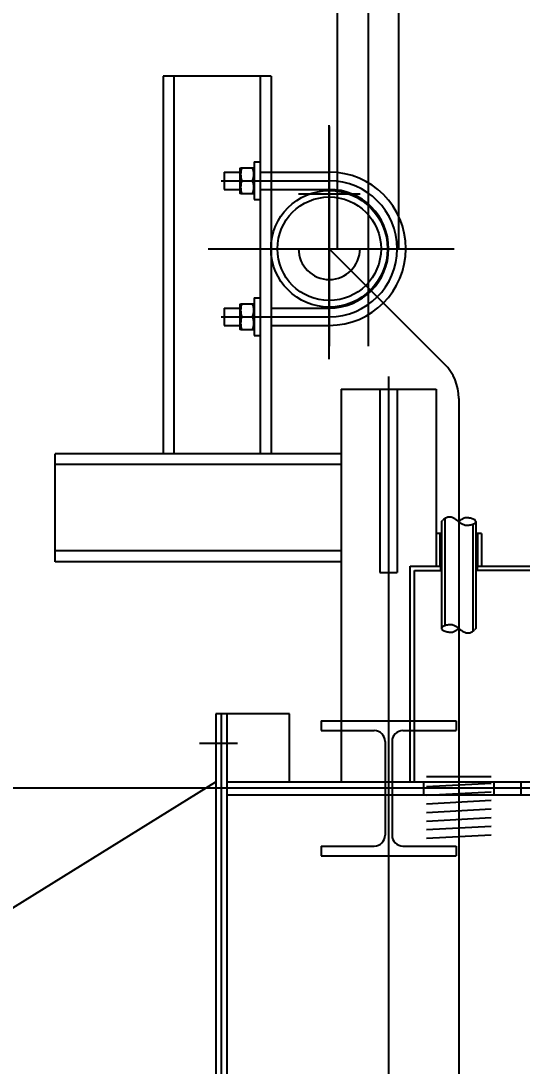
# Model space of a CAD drawing. Header units: millimetres. Extents: x 198973 to 311338, y 50799 to 196797.
# Drawn here: x 213435 to 213900, y 87846 to 88815 of the extents above; entities that cross this region are included whole.
import ezdxf

# ---------------------------------------------------------------- set-up
doc = ezdxf.new("R2010")
doc.units = ezdxf.units.MM
doc.header["$LTSCALE"] = 1000
doc.linetypes.add('CENTER', pattern=[2, 1.25, -0.25, 0.25, -0.25])
doc.linetypes.add('DOTE', pattern=[2.42, 2, -0.2, 0.02, -0.2])
for name, color, linetype in [('DOTE', 1, 'CENTER'), ('PUB_HATCH', 8, 'Continuous'), ('STAIR', 2, 'Continuous')]:
    doc.layers.add(name, color=color, linetype=linetype)
doc.styles.add('DIM_FONT', font='SIMPLEX.shx', dxfattribs={"width": 0.8})
doc.dimstyles.new('DIMN', dxfattribs={"dimtxt": 300, "dimasz": 1, "dimexe": 250, "dimexo": 300, "dimgap": 150, "dimtad": 1, "dimdec": 0, "dimzin": 0, "dimdsep": 46, "dimtxsty": 'DIM_FONT', "dimblk": '_DIMX', "dimcen": 0.09, "dimclrt": 7, "dimadec": 0, "dimazin": 0, "dimtfac": 1, "dimtdec": 0, "dimtix": 1, "dimtmove": 2, "dimatfit": 3, "dimldrblk": '_DIMX', "dimfxl": 1, "dimtolj": 1, "dimtzin": 0, "dimarcsym": 0})

# ---------------------------------------------------------------- blocks, each defined once
blk = doc.blocks.new('*D170')
at = {"layer": 'DEFPOINTS', "color": 0, "transparency": 16777216}
for p in [(220053.9, 103465.69), (218616.23, 101503.41), (208116.23, 81103.41)]:
    blk.add_point(p, dxfattribs=at)
at = {"layer": 'STAIR', "color": 0, "lineweight": -2, "transparency": 16777216}
for p, q in [((220053.9, 103463.69), (220053.9, 104644.26)), ((218616.23, 103461.69), (220053.9, 103463.69)), ((218616.23, 101803.41), (218616.23, 103461.69))]:
    blk.add_line(p, q, dxfattribs=at)
at = {"layer": 'STAIR', "color": 7, "transparency": 16777216, "insert": (219753.9, 104129.97), "char_height": 300, "attachment_point": 5, "rotation": 90, "style": 'DIM_FONT'}
blk.add_mtext('\\A1;10500', dxfattribs=at)
blk = doc.blocks.new('_DIMX')
blk.add_line((-150, 0), (150, 0))
at = {"const_width": 50}
blk.add_lwpolyline([(-70, -70), (70, 70)], dxfattribs=at)
blk = doc.blocks.new('*D171')
at = {"layer": 'DEFPOINTS', "color": 0, "transparency": 16777216}
for p in [(221109.59, 103729.45), (218616.23, 101503.41), (208116.23, 81103.41)]:
    blk.add_point(p, dxfattribs=at)
at = {"layer": 'STAIR', "color": 0, "lineweight": -2, "transparency": 16777216}
for p, q in [((221105.59, 101503.41), (221107.59, 103729.45)), ((221107.59, 103729.45), (222333.87, 103729.45)), ((218916.23, 101503.41), (221105.59, 101503.41))]:
    blk.add_line(p, q, dxfattribs=at)
at = {"layer": 'STAIR', "color": 7, "transparency": 16777216, "insert": (221796.73, 104029.45), "char_height": 300, "attachment_point": 5, "style": 'DIM_FONT'}
blk.add_mtext('\\A1;20400', dxfattribs=at)

msp = doc.modelspace()

# ---------------------------------------------------------------- linework, layer by layer
at = {"layer": 'DOTE', "linetype": 'DOTE'}
msp.add_line((221207.98, 88103.41), (204761.96, 88103.41), dxfattribs=at)
at = {"layer": 'PUB_HATCH'}
for p, q in [((213728.73, 88603.41), (213728.73, 90457.53)), ((213757.23, 90457.53), (213757.23, 88513.08)), ((213757.23, 90457.53), (213757.23, 88513.08)), ((213785.73, 88603.41), (213785.73, 90457.53)), ((213667.23, 88763.41), (213567.23, 88763.41)), ((213567.23, 88763.41), (213567.23, 88581.67)), ((213577.23, 88763.41), (213577.23, 88581.67)), ((213657.23, 88763.41), (213657.23, 88551.35)), ((213667.23, 88763.41), (213667.23, 88541.04)), ((213721.23, 88501.19), (213721.23, 88718.05)), ((213721.23, 88716.6), (213721.23, 88513.08)), ((213721.23, 88716.6), (213721.23, 88513.08)), ((213651.69, 88683.91), (213657.23, 88683.91)), ((213651.69, 88683.91), (213651.69, 88648.91)), ((213651.69, 88683.91), (213651.69, 88648.91)), ((213651.69, 88683.91), (213657.23, 88683.91)), ((213623.79, 88674.41), (213623.79, 88658.41)), ((213623.79, 88674.41), (213638.69, 88674.41)), ((213623.79, 88674.41), (213638.69, 88674.41)), ((213623.79, 88674.41), (213623.79, 88658.41)), ((213638.69, 88677.81), (213639.04, 88678.41)), ((213638.69, 88677.81), (213639.04, 88678.41)), ((213638.69, 88655.01), (213638.69, 88677.81)), ((213638.69, 88655.01), (213638.69, 88677.81)), ((213639.04, 88678.41), (213651.35, 88678.41)), ((213639.04, 88678.41), (213651.35, 88678.41)), ((213651.35, 88678.41), (213651.69, 88677.81)), ((213651.35, 88678.41), (213651.69, 88677.81)), ((213657.23, 88674.41), (213721.23, 88674.41)), ((213621.08, 88666.41), (213721.23, 88666.41)), ((213640.11, 88666.41), (213650.28, 88666.41)), ((213640.11, 88666.41), (213650.28, 88666.41)), ((213623.79, 88658.41), (213638.69, 88658.41)), ((213623.79, 88658.41), (213638.69, 88658.41)), ((213639.04, 88654.41), (213638.69, 88655.01)), ((213639.04, 88654.41), (213638.69, 88655.01)), ((213651.35, 88654.41), (213639.04, 88654.41)), ((213651.35, 88654.41), (213639.04, 88654.41)), ((213651.69, 88655.01), (213651.35, 88654.41)), ((213651.69, 88655.01), (213651.35, 88654.41)), ((213657.23, 88658.41), (213659.73, 88658.41)), ((213657.23, 88658.41), (213721.23, 88658.41)), ((213692.73, 88654.41), (213749.73, 88654.41)), ((213651.69, 88648.91), (213652.41, 88648.91)), ((213651.69, 88648.91), (213657.23, 88648.91)), ((213608.98, 88603.41), (213830.32, 88603.41)), ((213634.6, 88603.41), (213836.92, 88603.41)), ((213721.23, 88603.41), (213828.05, 88496.6)), ((213567.23, 88581.67), (213567.23, 88413.41)), ((213577.23, 88581.67), (213577.23, 88413.41)), ((213757.64, 88567), (213773.2, 88551.44)), ((213651.69, 88557.91), (213652.41, 88557.91)), ((213651.69, 88557.91), (213651.69, 88522.91)), ((213651.69, 88557.91), (213651.69, 88522.91)), ((213651.69, 88557.91), (213657.23, 88557.91)), ((213623.79, 88548.41), (213623.79, 88532.41)), ((213623.79, 88548.41), (213638.69, 88548.41)), ((213623.79, 88548.41), (213638.69, 88548.41)), ((213623.79, 88548.41), (213623.79, 88532.41)), ((213638.69, 88551.81), (213639.04, 88552.41)), ((213638.69, 88551.81), (213639.04, 88552.41)), ((213638.69, 88529.01), (213638.69, 88551.81)), ((213638.69, 88529.01), (213638.69, 88551.81)), ((213639.04, 88552.41), (213651.35, 88552.41)), ((213639.04, 88552.41), (213651.35, 88552.41)), ((213651.35, 88552.41), (213651.69, 88551.81)), ((213651.35, 88552.41), (213651.69, 88551.81)), ((213657.23, 88551.35), (213657.23, 88413.41)), ((213667.23, 88548.41), (213721.23, 88548.41)), ((213621.08, 88540.41), (213721.23, 88540.41)), ((213640.11, 88540.41), (213650.28, 88540.41)), ((213640.11, 88540.41), (213650.28, 88540.41)), ((213667.23, 88541.04), (213667.23, 88413.41)), ((213623.79, 88532.41), (213638.69, 88532.41)), ((213623.79, 88532.41), (213638.69, 88532.41)), ((213639.04, 88528.41), (213638.69, 88529.01)), ((213639.04, 88528.41), (213638.69, 88529.01)), ((213651.35, 88528.41), (213639.04, 88528.41)), ((213651.35, 88528.41), (213639.04, 88528.41)), ((213651.69, 88529.01), (213651.35, 88528.41)), ((213651.69, 88529.01), (213651.35, 88528.41)), ((213667.23, 88532.41), (213721.23, 88532.41)), ((213651.69, 88522.91), (213657.23, 88522.91)), ((213651.69, 88522.91), (213657.23, 88522.91)), ((213776.23, 88484.89), (213776.23, 86909.47)), ((213732.23, 88473.41), (213820.23, 88473.41)), ((213732.23, 88473.41), (213732.23, 88109.41)), ((213768.23, 88473.41), (213768.23, 88303.41)), ((213784.23, 88473.41), (213784.23, 88303.41)), ((213820.23, 88473.41), (213820.23, 88309.41)), ((213841.23, 88464.78), (213841.23, 87192.41)), ((213467.23, 88313.41), (213467.23, 88413.41)), ((213732.23, 88413.41), (213467.23, 88413.41)), ((213732.23, 88403.41), (213467.23, 88403.41)), ((213828.23, 88353.2), (213828.23, 88253.99)), ((213825.23, 88350.59), (213826.52, 88351.86)), ((213825.23, 88350.59), (213825.23, 88251.59)), ((213854.23, 88348.18), (213854.23, 88248.97)), ((213857.23, 88350.59), (213857.23, 88251.58)), ((213825.23, 88339.41), (213820.23, 88339.41)), ((213820.23, 88339.41), (213820.23, 88309.41)), ((213823.73, 88339.41), (213823.73, 88309.41)), ((213862.23, 88339.41), (213857.23, 88339.41)), ((213858.73, 88339.41), (213858.73, 88309.41)), ((213862.23, 88339.41), (213862.23, 88309.41)), ((213732.23, 88323.41), (213467.23, 88323.41)), ((213732.23, 88313.41), (213467.23, 88313.41)), ((213796.23, 88309.41), (213825.23, 88309.41)), ((213796.23, 88109.41), (213796.23, 88309.41)), ((213800.23, 88305.41), (213825.23, 88305.41)), ((213800.23, 88109.41), (213800.23, 88305.41)), ((213824.23, 88309.41), (213824.23, 88305.41)), ((213857.23, 88309.41), (215174.23, 88309.41)), ((215174.23, 88305.41), (213857.23, 88305.41)), ((213858.23, 88309.41), (213858.23, 88305.41)), ((213768.23, 88303.41), (213784.23, 88303.41)), ((213776.23, 88253.93), (213776.23, 87137.73)), ((213776.23, 88253.93), (213776.23, 87183.37)), ((213857.23, 88251.58), (213855.93, 88250.31)), ((213684.23, 88172.41), (213616.23, 88172.41)), ((213616.23, 88172.41), (213616.23, 87234.41)), ((213621.23, 87234.41), (213621.23, 88172.41)), ((213621.23, 87234.41), (213621.23, 88172.41)), ((213626.23, 88172.41), (213626.23, 87234.41)), ((213684.23, 88109.41), (213684.23, 88172.41)), ((213713.73, 88165.91), (213713.73, 88156.91)), ((213713.73, 88165.91), (213838.73, 88165.91)), ((213838.73, 88165.91), (213838.73, 88156.91)), ((213713.73, 88156.91), (213762.98, 88156.91)), ((213789.48, 88156.91), (213838.73, 88156.91)), ((213772.98, 88146.91), (213772.98, 88059.91)), ((213779.48, 88146.91), (213779.48, 88059.91)), ((213227.23, 87868.41), (213616.23, 88109.41)), ((213626.23, 88109.41), (215406.23, 88109.41)), ((213808.73, 88109.41), (215223.73, 88109.41)), ((213626.23, 88097.41), (215406.23, 88097.41)), ((213713.73, 88049.91), (213762.98, 88049.91)), ((213713.73, 88049.91), (213713.73, 88040.91)), ((213789.48, 88049.91), (213838.73, 88049.91)), ((213838.73, 88049.91), (213838.73, 88040.91)), ((213713.73, 88040.91), (213838.73, 88040.91))]:
    msp.add_line(p, q, dxfattribs=at)
at = {"layer": 'PUB_HATCH', "ltscale": 0.5}
for p, q in [((213657.23, 88674.41), (213679.21, 88674.41)), ((213667.23, 88532.41), (213679.21, 88532.41)), ((213811.23, 88114.41), (213871.23, 88114.41)), ((213811.23, 88114.41), (213871.23, 88114.41)), ((213811.23, 88114.41), (213871.23, 88114.41)), ((213811.23, 88114.41), (213871.23, 88114.41)), ((213811.23, 88114.41), (213871.23, 88114.41)), ((213811.23, 88114.41), (213871.23, 88114.41)), ((213811.23, 88114.41), (213871.23, 88114.41)), ((213811.23, 88114.41), (213871.23, 88114.41)), ((213811.23, 88114.41), (213871.23, 88114.41)), ((213811.23, 88114.41), (213871.23, 88114.41)), ((213811.23, 88114.41), (213871.23, 88114.41)), ((213811.23, 88114.41), (213871.23, 88114.41)), ((213811.23, 88114.41), (213871.23, 88114.41)), ((213811.23, 88114.41), (213871.23, 88114.41)), ((213811.23, 88114.41), (213871.23, 88114.41)), ((213811.23, 88114.41), (213871.23, 88114.41)), ((213811.23, 88114.41), (213871.23, 88114.41)), ((213811.23, 88114.41), (213871.23, 88114.41)), ((213811.23, 88114.41), (213871.23, 88114.41)), ((213811.23, 88114.41), (213871.23, 88114.41)), ((213811.23, 88114.41), (213871.23, 88114.41)), ((213811.23, 88114.41), (213871.23, 88114.41)), ((213811.23, 88114.41), (213871.23, 88114.41)), ((213811.23, 88114.41), (213871.23, 88114.41)), ((213811.23, 88114.41), (213871.23, 88114.41)), ((213811.23, 88114.41), (213871.23, 88114.41)), ((213811.23, 88114.41), (213871.23, 88114.41)), ((213811.23, 88114.41), (213871.23, 88114.41)), ((213811.23, 88114.41), (213871.23, 88114.41)), ((213811.23, 88114.41), (213871.23, 88114.41)), ((213811.23, 88114.41), (213871.23, 88114.41)), ((213811.23, 88114.41), (213871.23, 88114.41)), ((213811.23, 88114.41), (213871.23, 88114.41)), ((213811.23, 88114.41), (213871.23, 88114.41)), ((213811.23, 88114.41), (213871.23, 88114.41)), ((213811.23, 88114.41), (213871.23, 88114.41)), ((213811.23, 88114.41), (213871.23, 88114.41)), ((213811.23, 88114.41), (213871.23, 88114.41)), ((213811.23, 88114.41), (213871.23, 88114.41)), ((213811.23, 88114.41), (213871.23, 88114.41)), ((213811.23, 88114.41), (213871.23, 88114.41)), ((213811.23, 88114.41), (213871.23, 88114.41)), ((213811.23, 88114.41), (213871.23, 88114.41)), ((213811.23, 88114.41), (213871.23, 88114.41)), ((213811.23, 88114.41), (213871.23, 88114.41)), ((213811.23, 88114.41), (213871.23, 88114.41)), ((213811.23, 88114.41), (213871.23, 88114.41)), ((213811.23, 88114.41), (213871.23, 88114.41)), ((213811.23, 88114.41), (213871.23, 88114.41)), ((213811.23, 88114.41), (213871.23, 88114.41)), ((213811.23, 88114.41), (213871.23, 88114.41)), ((213811.23, 88114.41), (213871.23, 88114.41)), ((213808.73, 88109.41), (213808.73, 88097.41)), ((213808.73, 88109.41), (213808.73, 88097.41)), ((213871.23, 88107.99), (213811.23, 88104.84)), ((213871.23, 88107.99), (213811.23, 88104.84)), ((213871.23, 88107.99), (213811.23, 88104.84)), ((213871.23, 88107.99), (213811.23, 88104.84)), ((213871.23, 88107.99), (213811.23, 88104.84)), ((213871.23, 88107.99), (213811.23, 88104.84)), ((213871.23, 88107.99), (213811.23, 88104.84)), ((213871.23, 88107.99), (213811.23, 88104.84)), ((213871.23, 88107.99), (213811.23, 88104.84)), ((213871.23, 88107.99), (213811.23, 88104.84)), ((213871.23, 88107.99), (213811.23, 88104.84)), ((213871.23, 88107.99), (213811.23, 88104.84)), ((213871.23, 88107.99), (213811.23, 88104.84)), ((213871.23, 88107.99), (213811.23, 88104.84)), ((213871.23, 88107.99), (213811.23, 88104.84)), ((213871.23, 88107.99), (213811.23, 88104.84)), ((213871.23, 88107.99), (213811.23, 88104.84)), ((213871.23, 88107.99), (213811.23, 88104.84)), ((213871.23, 88107.99), (213811.23, 88104.84)), ((213871.23, 88107.99), (213811.23, 88104.84)), ((213871.23, 88107.99), (213811.23, 88104.84)), ((213871.23, 88107.99), (213811.23, 88104.84)), ((213871.23, 88107.99), (213811.23, 88104.84)), ((213871.23, 88107.99), (213811.23, 88104.84)), ((213871.23, 88107.99), (213811.23, 88104.84)), ((213871.23, 88107.99), (213811.23, 88104.84)), ((213871.23, 88107.99), (213811.23, 88104.84)), ((213871.23, 88107.99), (213811.23, 88104.84)), ((213871.23, 88107.99), (213811.23, 88104.84)), ((213871.23, 88107.99), (213811.23, 88104.84)), ((213871.23, 88107.99), (213811.23, 88104.84)), ((213871.23, 88107.99), (213811.23, 88104.84)), ((213871.23, 88107.99), (213811.23, 88104.84)), ((213871.23, 88107.99), (213811.23, 88104.84)), ((213871.23, 88107.99), (213811.23, 88104.84)), ((213871.23, 88107.99), (213811.23, 88104.84)), ((213871.23, 88107.99), (213811.23, 88104.84)), ((213871.23, 88107.99), (213811.23, 88104.84)), ((213871.23, 88107.99), (213811.23, 88104.84)), ((213871.23, 88107.99), (213811.23, 88104.84)), ((213871.23, 88107.99), (213811.23, 88104.84)), ((213871.23, 88107.99), (213811.23, 88104.84)), ((213871.23, 88107.99), (213811.23, 88104.84)), ((213871.23, 88107.99), (213811.23, 88104.84)), ((213871.23, 88107.99), (213811.23, 88104.84)), ((213871.23, 88107.99), (213811.23, 88104.84)), ((213871.23, 88107.99), (213811.23, 88104.84)), ((213871.23, 88107.99), (213811.23, 88104.84)), ((213871.23, 88107.99), (213811.23, 88104.84)), ((213871.23, 88107.99), (213811.23, 88104.84)), ((213871.23, 88107.99), (213811.23, 88104.84)), ((213871.23, 88107.99), (213811.23, 88104.84)), ((213873.73, 88109.41), (213873.73, 88097.41)), ((213873.73, 88109.41), (213873.73, 88097.41)), ((213898.73, 88109.41), (213898.73, 88097.41)), ((213898.73, 88109.41), (213898.73, 88097.41)), ((213871.23, 88099.98), (213811.23, 88096.83)), ((213871.23, 88099.98), (213811.23, 88096.83)), ((213871.23, 88099.98), (213811.23, 88096.83)), ((213871.23, 88099.98), (213811.23, 88096.83)), ((213871.23, 88099.98), (213811.23, 88096.83)), ((213871.23, 88099.98), (213811.23, 88096.83)), ((213871.23, 88099.98), (213811.23, 88096.83)), ((213871.23, 88099.98), (213811.23, 88096.83)), ((213871.23, 88099.98), (213811.23, 88096.83)), ((213871.23, 88099.98), (213811.23, 88096.83)), ((213871.23, 88099.98), (213811.23, 88096.83)), ((213871.23, 88099.98), (213811.23, 88096.83)), ((213871.23, 88099.98), (213811.23, 88096.83)), ((213871.23, 88099.98), (213811.23, 88096.83)), ((213871.23, 88099.98), (213811.23, 88096.83)), ((213871.23, 88099.98), (213811.23, 88096.83)), ((213871.23, 88099.98), (213811.23, 88096.83)), ((213871.23, 88099.98), (213811.23, 88096.83)), ((213871.23, 88099.98), (213811.23, 88096.83)), ((213871.23, 88099.98), (213811.23, 88096.83)), ((213871.23, 88099.98), (213811.23, 88096.83)), ((213871.23, 88099.98), (213811.23, 88096.83)), ((213871.23, 88099.98), (213811.23, 88096.83)), ((213871.23, 88099.98), (213811.23, 88096.83)), ((213871.23, 88099.98), (213811.23, 88096.83)), ((213871.23, 88099.98), (213811.23, 88096.83)), ((213871.23, 88099.98), (213811.23, 88096.83)), ((213871.23, 88099.98), (213811.23, 88096.83)), ((213871.23, 88099.98), (213811.23, 88096.83)), ((213871.23, 88099.98), (213811.23, 88096.83)), ((213871.23, 88099.98), (213811.23, 88096.83)), ((213871.23, 88099.98), (213811.23, 88096.83)), ((213871.23, 88099.98), (213811.23, 88096.83)), ((213871.23, 88099.98), (213811.23, 88096.83)), ((213871.23, 88099.98), (213811.23, 88096.83)), ((213871.23, 88099.98), (213811.23, 88096.83)), ((213871.23, 88099.98), (213811.23, 88096.83)), ((213871.23, 88099.98), (213811.23, 88096.83)), ((213871.23, 88099.98), (213811.23, 88096.83)), ((213871.23, 88099.98), (213811.23, 88096.83)), ((213871.23, 88099.98), (213811.23, 88096.83)), ((213871.23, 88099.98), (213811.23, 88096.83)), ((213871.23, 88099.98), (213811.23, 88096.83)), ((213871.23, 88099.98), (213811.23, 88096.83)), ((213871.23, 88099.98), (213811.23, 88096.83)), ((213871.23, 88099.98), (213811.23, 88096.83)), ((213871.23, 88099.98), (213811.23, 88096.83)), ((213871.23, 88099.98), (213811.23, 88096.83)), ((213871.23, 88099.98), (213811.23, 88096.83)), ((213871.23, 88099.98), (213811.23, 88096.83)), ((213871.23, 88099.98), (213811.23, 88096.83)), ((213871.23, 88099.98), (213811.23, 88096.83)), ((213871.23, 88091.97), (213811.23, 88088.82)), ((213871.23, 88091.97), (213811.23, 88088.82)), ((213871.23, 88091.97), (213811.23, 88088.82)), ((213871.23, 88091.97), (213811.23, 88088.82)), ((213871.23, 88091.97), (213811.23, 88088.82)), ((213871.23, 88091.97), (213811.23, 88088.82)), ((213871.23, 88091.97), (213811.23, 88088.82)), ((213871.23, 88091.97), (213811.23, 88088.82)), ((213871.23, 88091.97), (213811.23, 88088.82)), ((213871.23, 88091.97), (213811.23, 88088.82)), ((213871.23, 88091.97), (213811.23, 88088.82)), ((213871.23, 88091.97), (213811.23, 88088.82)), ((213871.23, 88091.97), (213811.23, 88088.82)), ((213871.23, 88091.97), (213811.23, 88088.82)), ((213871.23, 88091.97), (213811.23, 88088.82)), ((213871.23, 88091.97), (213811.23, 88088.82)), ((213871.23, 88091.97), (213811.23, 88088.82)), ((213871.23, 88091.97), (213811.23, 88088.82)), ((213871.23, 88091.97), (213811.23, 88088.82)), ((213871.23, 88091.97), (213811.23, 88088.82)), ((213871.23, 88091.97), (213811.23, 88088.82)), ((213871.23, 88091.97), (213811.23, 88088.82)), ((213871.23, 88091.97), (213811.23, 88088.82)), ((213871.23, 88091.97), (213811.23, 88088.82)), ((213871.23, 88091.97), (213811.23, 88088.82)), ((213871.23, 88091.97), (213811.23, 88088.82)), ((213871.23, 88091.97), (213811.23, 88088.82)), ((213871.23, 88091.97), (213811.23, 88088.82)), ((213871.23, 88091.97), (213811.23, 88088.82)), ((213871.23, 88091.97), (213811.23, 88088.82)), ((213871.23, 88091.97), (213811.23, 88088.82)), ((213871.23, 88091.97), (213811.23, 88088.82)), ((213871.23, 88091.97), (213811.23, 88088.82)), ((213871.23, 88091.97), (213811.23, 88088.82)), ((213871.23, 88091.97), (213811.23, 88088.82)), ((213871.23, 88091.97), (213811.23, 88088.82)), ((213871.23, 88091.97), (213811.23, 88088.82)), ((213871.23, 88091.97), (213811.23, 88088.82)), ((213871.23, 88091.97), (213811.23, 88088.82)), ((213871.23, 88091.97), (213811.23, 88088.82)), ((213871.23, 88091.97), (213811.23, 88088.82)), ((213871.23, 88091.97), (213811.23, 88088.82)), ((213871.23, 88091.97), (213811.23, 88088.82)), ((213871.23, 88091.97), (213811.23, 88088.82)), ((213871.23, 88091.97), (213811.23, 88088.82)), ((213871.23, 88091.97), (213811.23, 88088.82)), ((213871.23, 88091.97), (213811.23, 88088.82)), ((213871.23, 88091.97), (213811.23, 88088.82)), ((213871.23, 88091.97), (213811.23, 88088.82)), ((213871.23, 88091.97), (213811.23, 88088.82)), ((213871.23, 88091.97), (213811.23, 88088.82)), ((213871.23, 88091.97), (213811.23, 88088.82)), ((213871.23, 88083.95), (213811.23, 88080.81)), ((213871.23, 88083.95), (213811.23, 88080.81)), ((213871.23, 88083.95), (213811.23, 88080.81)), ((213871.23, 88083.95), (213811.23, 88080.81)), ((213871.23, 88083.95), (213811.23, 88080.81)), ((213871.23, 88083.95), (213811.23, 88080.81)), ((213871.23, 88083.95), (213811.23, 88080.81)), ((213871.23, 88083.95), (213811.23, 88080.81)), ((213871.23, 88083.95), (213811.23, 88080.81)), ((213871.23, 88083.95), (213811.23, 88080.81)), ((213871.23, 88083.95), (213811.23, 88080.81)), ((213871.23, 88083.95), (213811.23, 88080.81)), ((213871.23, 88083.95), (213811.23, 88080.81)), ((213871.23, 88083.95), (213811.23, 88080.81)), ((213871.23, 88083.95), (213811.23, 88080.81)), ((213871.23, 88083.95), (213811.23, 88080.81)), ((213871.23, 88083.95), (213811.23, 88080.81)), ((213871.23, 88083.95), (213811.23, 88080.81)), ((213871.23, 88083.95), (213811.23, 88080.81)), ((213871.23, 88083.95), (213811.23, 88080.81)), ((213871.23, 88083.95), (213811.23, 88080.81)), ((213871.23, 88083.95), (213811.23, 88080.81)), ((213871.23, 88083.95), (213811.23, 88080.81)), ((213871.23, 88083.95), (213811.23, 88080.81)), ((213871.23, 88083.95), (213811.23, 88080.81)), ((213871.23, 88083.95), (213811.23, 88080.81)), ((213871.23, 88083.95), (213811.23, 88080.81)), ((213871.23, 88083.95), (213811.23, 88080.81)), ((213871.23, 88083.95), (213811.23, 88080.81)), ((213871.23, 88083.95), (213811.23, 88080.81)), ((213871.23, 88083.95), (213811.23, 88080.81)), ((213871.23, 88083.95), (213811.23, 88080.81)), ((213871.23, 88083.95), (213811.23, 88080.81)), ((213871.23, 88083.95), (213811.23, 88080.81)), ((213871.23, 88083.95), (213811.23, 88080.81)), ((213871.23, 88083.95), (213811.23, 88080.81)), ((213871.23, 88083.95), (213811.23, 88080.81)), ((213871.23, 88083.95), (213811.23, 88080.81)), ((213871.23, 88083.95), (213811.23, 88080.81)), ((213871.23, 88083.95), (213811.23, 88080.81)), ((213871.23, 88083.95), (213811.23, 88080.81)), ((213871.23, 88083.95), (213811.23, 88080.81)), ((213871.23, 88083.95), (213811.23, 88080.81)), ((213871.23, 88083.95), (213811.23, 88080.81)), ((213871.23, 88083.95), (213811.23, 88080.81)), ((213871.23, 88083.95), (213811.23, 88080.81)), ((213871.23, 88083.95), (213811.23, 88080.81)), ((213871.23, 88083.95), (213811.23, 88080.81)), ((213871.23, 88083.95), (213811.23, 88080.81)), ((213871.23, 88083.95), (213811.23, 88080.81)), ((213871.23, 88083.95), (213811.23, 88080.81)), ((213871.23, 88083.95), (213811.23, 88080.81)), ((213871.23, 88075.94), (213811.23, 88072.8)), ((213871.23, 88075.94), (213811.23, 88072.8)), ((213871.23, 88075.94), (213811.23, 88072.8)), ((213871.23, 88075.94), (213811.23, 88072.8)), ((213871.23, 88075.94), (213811.23, 88072.8)), ((213871.23, 88075.94), (213811.23, 88072.8)), ((213871.23, 88075.94), (213811.23, 88072.8)), ((213871.23, 88075.94), (213811.23, 88072.8)), ((213871.23, 88075.94), (213811.23, 88072.8)), ((213871.23, 88075.94), (213811.23, 88072.8)), ((213871.23, 88075.94), (213811.23, 88072.8)), ((213871.23, 88075.94), (213811.23, 88072.8)), ((213871.23, 88075.94), (213811.23, 88072.8)), ((213871.23, 88075.94), (213811.23, 88072.8)), ((213871.23, 88075.94), (213811.23, 88072.8)), ((213871.23, 88075.94), (213811.23, 88072.8)), ((213871.23, 88075.94), (213811.23, 88072.8)), ((213871.23, 88075.94), (213811.23, 88072.8)), ((213871.23, 88075.94), (213811.23, 88072.8)), ((213871.23, 88075.94), (213811.23, 88072.8)), ((213871.23, 88075.94), (213811.23, 88072.8)), ((213871.23, 88075.94), (213811.23, 88072.8)), ((213871.23, 88075.94), (213811.23, 88072.8)), ((213871.23, 88075.94), (213811.23, 88072.8)), ((213871.23, 88075.94), (213811.23, 88072.8)), ((213871.23, 88075.94), (213811.23, 88072.8)), ((213871.23, 88075.94), (213811.23, 88072.8)), ((213871.23, 88075.94), (213811.23, 88072.8)), ((213871.23, 88075.94), (213811.23, 88072.8)), ((213871.23, 88075.94), (213811.23, 88072.8)), ((213871.23, 88075.94), (213811.23, 88072.8)), ((213871.23, 88075.94), (213811.23, 88072.8)), ((213871.23, 88075.94), (213811.23, 88072.8)), ((213871.23, 88075.94), (213811.23, 88072.8)), ((213871.23, 88075.94), (213811.23, 88072.8)), ((213871.23, 88075.94), (213811.23, 88072.8)), ((213871.23, 88075.94), (213811.23, 88072.8)), ((213871.23, 88075.94), (213811.23, 88072.8)), ((213871.23, 88075.94), (213811.23, 88072.8)), ((213871.23, 88075.94), (213811.23, 88072.8)), ((213871.23, 88075.94), (213811.23, 88072.8)), ((213871.23, 88075.94), (213811.23, 88072.8)), ((213871.23, 88075.94), (213811.23, 88072.8)), ((213871.23, 88075.94), (213811.23, 88072.8)), ((213871.23, 88075.94), (213811.23, 88072.8)), ((213871.23, 88075.94), (213811.23, 88072.8)), ((213871.23, 88075.94), (213811.23, 88072.8)), ((213871.23, 88075.94), (213811.23, 88072.8)), ((213871.23, 88075.94), (213811.23, 88072.8)), ((213871.23, 88075.94), (213811.23, 88072.8)), ((213871.23, 88075.94), (213811.23, 88072.8)), ((213871.23, 88075.94), (213811.23, 88072.8)), ((213871.23, 88067.93), (213811.23, 88064.79)), ((213871.23, 88067.93), (213811.23, 88064.79)), ((213871.23, 88067.93), (213811.23, 88064.79)), ((213871.23, 88067.93), (213811.23, 88064.79)), ((213871.23, 88067.93), (213811.23, 88064.79)), ((213871.23, 88067.93), (213811.23, 88064.79)), ((213871.23, 88067.93), (213811.23, 88064.79)), ((213871.23, 88067.93), (213811.23, 88064.79)), ((213871.23, 88067.93), (213811.23, 88064.79)), ((213871.23, 88067.93), (213811.23, 88064.79)), ((213871.23, 88067.93), (213811.23, 88064.79)), ((213871.23, 88067.93), (213811.23, 88064.79)), ((213871.23, 88067.93), (213811.23, 88064.79)), ((213871.23, 88067.93), (213811.23, 88064.79)), ((213871.23, 88067.93), (213811.23, 88064.79)), ((213871.23, 88067.93), (213811.23, 88064.79)), ((213871.23, 88067.93), (213811.23, 88064.79)), ((213871.23, 88067.93), (213811.23, 88064.79)), ((213871.23, 88067.93), (213811.23, 88064.79)), ((213871.23, 88067.93), (213811.23, 88064.79)), ((213871.23, 88067.93), (213811.23, 88064.79)), ((213871.23, 88067.93), (213811.23, 88064.79)), ((213871.23, 88067.93), (213811.23, 88064.79)), ((213871.23, 88067.93), (213811.23, 88064.79)), ((213871.23, 88067.93), (213811.23, 88064.79)), ((213871.23, 88067.93), (213811.23, 88064.79)), ((213871.23, 88067.93), (213811.23, 88064.79)), ((213871.23, 88067.93), (213811.23, 88064.79)), ((213871.23, 88067.93), (213811.23, 88064.79)), ((213871.23, 88067.93), (213811.23, 88064.79)), ((213871.23, 88067.93), (213811.23, 88064.79)), ((213871.23, 88067.93), (213811.23, 88064.79)), ((213871.23, 88067.93), (213811.23, 88064.79)), ((213871.23, 88067.93), (213811.23, 88064.79)), ((213871.23, 88067.93), (213811.23, 88064.79)), ((213871.23, 88067.93), (213811.23, 88064.79)), ((213871.23, 88067.93), (213811.23, 88064.79)), ((213871.23, 88067.93), (213811.23, 88064.79)), ((213871.23, 88067.93), (213811.23, 88064.79)), ((213871.23, 88067.93), (213811.23, 88064.79)), ((213871.23, 88067.93), (213811.23, 88064.79)), ((213871.23, 88067.93), (213811.23, 88064.79)), ((213871.23, 88067.93), (213811.23, 88064.79)), ((213871.23, 88067.93), (213811.23, 88064.79)), ((213871.23, 88067.93), (213811.23, 88064.79)), ((213871.23, 88067.93), (213811.23, 88064.79)), ((213871.23, 88067.93), (213811.23, 88064.79)), ((213871.23, 88067.93), (213811.23, 88064.79)), ((213871.23, 88067.93), (213811.23, 88064.79)), ((213871.23, 88067.93), (213811.23, 88064.79)), ((213871.23, 88067.93), (213811.23, 88064.79)), ((213871.23, 88067.93), (213811.23, 88064.79)), ((213871.23, 88059.92), (213811.23, 88056.78)), ((213871.23, 88059.92), (213811.23, 88056.78)), ((213871.23, 88059.92), (213811.23, 88056.78)), ((213871.23, 88059.92), (213811.23, 88056.78)), ((213871.23, 88059.92), (213811.23, 88056.78)), ((213871.23, 88059.92), (213811.23, 88056.78)), ((213871.23, 88059.92), (213811.23, 88056.78)), ((213871.23, 88059.92), (213811.23, 88056.78)), ((213871.23, 88059.92), (213811.23, 88056.78)), ((213871.23, 88059.92), (213811.23, 88056.78)), ((213871.23, 88059.92), (213811.23, 88056.78)), ((213871.23, 88059.92), (213811.23, 88056.78)), ((213871.23, 88059.92), (213811.23, 88056.78)), ((213871.23, 88059.92), (213811.23, 88056.78)), ((213871.23, 88059.92), (213811.23, 88056.78)), ((213871.23, 88059.92), (213811.23, 88056.78)), ((213871.23, 88059.92), (213811.23, 88056.78)), ((213871.23, 88059.92), (213811.23, 88056.78)), ((213871.23, 88059.92), (213811.23, 88056.78)), ((213871.23, 88059.92), (213811.23, 88056.78)), ((213871.23, 88059.92), (213811.23, 88056.78)), ((213871.23, 88059.92), (213811.23, 88056.78)), ((213871.23, 88059.92), (213811.23, 88056.78)), ((213871.23, 88059.92), (213811.23, 88056.78)), ((213871.23, 88059.92), (213811.23, 88056.78)), ((213871.23, 88059.92), (213811.23, 88056.78)), ((213871.23, 88059.92), (213811.23, 88056.78)), ((213871.23, 88059.92), (213811.23, 88056.78)), ((213871.23, 88059.92), (213811.23, 88056.78)), ((213871.23, 88059.92), (213811.23, 88056.78)), ((213871.23, 88059.92), (213811.23, 88056.78)), ((213871.23, 88059.92), (213811.23, 88056.78)), ((213871.23, 88059.92), (213811.23, 88056.78)), ((213871.23, 88059.92), (213811.23, 88056.78)), ((213871.23, 88059.92), (213811.23, 88056.78)), ((213871.23, 88059.92), (213811.23, 88056.78)), ((213871.23, 88059.92), (213811.23, 88056.78)), ((213871.23, 88059.92), (213811.23, 88056.78)), ((213871.23, 88059.92), (213811.23, 88056.78)), ((213871.23, 88059.92), (213811.23, 88056.78)), ((213871.23, 88059.92), (213811.23, 88056.78)), ((213871.23, 88059.92), (213811.23, 88056.78)), ((213871.23, 88059.92), (213811.23, 88056.78)), ((213871.23, 88059.92), (213811.23, 88056.78)), ((213871.23, 88059.92), (213811.23, 88056.78)), ((213871.23, 88059.92), (213811.23, 88056.78)), ((213871.23, 88059.92), (213811.23, 88056.78)), ((213871.23, 88059.92), (213811.23, 88056.78)), ((213871.23, 88059.92), (213811.23, 88056.78)), ((213871.23, 88059.92), (213811.23, 88056.78)), ((213871.23, 88059.92), (213811.23, 88056.78)), ((213871.23, 88059.92), (213811.23, 88056.78))]:
    msp.add_line(p, q, dxfattribs=at)
at = {"layer": 'PUB_HATCH', "ltscale": 5}
msp.add_line((213601.09, 88145.16), (213636.26, 88145.16), dxfattribs=at)
at = {"layer": 'PUB_HATCH'}
for radius in [54, 48]:
    msp.add_circle((213721.23, 88603.41), radius, dxfattribs=at)
for centre, radius, start, end in [((213655.04, 88672.41), 16, 157.97569, 202.02431), ((213655.04, 88672.41), 16, 157.97569, 202.02431), ((213635.35, 88672.41), 16, 337.97569, 22.02431), ((213635.35, 88672.41), 16, 337.97569, 22.02431), ((213721.23, 88603.41), 71, 270, 90), ((213655.04, 88660.41), 16, 157.97569, 202.02431), ((213655.04, 88660.41), 16, 157.97569, 202.02431), ((213635.35, 88660.41), 16, 337.97569, 22.02431), ((213635.35, 88660.41), 16, 337.97569, 22.02431), ((213721.23, 88603.41), 63, 270, 90), ((213721.23, 88603.41), 28.5, 180, 0), ((213655.04, 88546.41), 16, 157.97569, 202.02431), ((213655.04, 88546.41), 16, 157.97569, 202.02431), ((213635.35, 88546.41), 16, 337.97569, 22.02431), ((213635.35, 88546.41), 16, 337.97569, 22.02431), ((213655.04, 88534.41), 16, 157.97569, 202.02431), ((213655.04, 88534.41), 16, 157.97569, 202.02431), ((213635.35, 88534.41), 16, 337.97569, 22.02431), ((213635.35, 88534.41), 16, 337.97569, 22.02431), ((213796.23, 88464.78), 45, 0, 45), ((213839.33, 88337.46), 19.27, 126.67268, 131.65199), ((213836.99, 88340.15), 15.72, 120.03865, 125.66733), ((213834.82, 88343.25), 11.95, 111.6406, 118.52016), ((213833.28, 88346.2), 8.65, 100.36698, 109.31591), ((213832.77, 88347.89), 6.9, 87.81493, 98.7581), ((213832.71, 88348.56), 6.23, 74.62445, 86.98811), ((213832.73, 88347.64), 7.12, 65.42635, 76.74577), ((213831.92, 88344.84), 10.01, 59.4223, 67.88073), ((213830.18, 88340.72), 14.45, 55.7066, 61.78921), ((213848.65, 88346.77), 7.39, 108.38437, 128.37212), ((213849.22, 88345.35), 8.92, 98.47023, 108.9717), ((213846.25, 88317.57), 36.63, 85.18172, 87.41102), ((213847.59, 88335.85), 18.31, 79.09129, 84.57223), ((213849.14, 88340.09), 13.87, 74.19313, 82.0576), ((213850.45, 88343.47), 10.27, 66.01701, 76.07228), ((213826.13, 88333.55), 22.67, 53.51764, 57.47482), ((213818.73, 88321.94), 36.42, 52.55355, 55.00751), ((213791.96, 88283.59), 83.17, 52.93323, 53.98025), ((213854.96, 88333.89), 21.62, 120.27382, 129.43286), ((213929.04, 88473.64), 151.19, 234.89351, 235.45386), ((213858.19, 88372.83), 28.01, 237.88693, 240.84597), ((213851.7, 88362.47), 15.82, 243.09737, 248.32027), ((213849.59, 88358.35), 11.22, 250.56791, 258.15681), ((213849.15, 88357.21), 10.01, 259.29461, 268.45972), ((213849.18, 88357.5), 10.3, 268.34851, 278.25493), ((213849.19, 88360.44), 13.22, 276.35888, 284.46348), ((213848.72, 88362.92), 15.73, 283.86694, 290.51574), ((213849.22, 88361.03), 13.79, 291.32895, 298.13768), ((213853.12, 88348.27), 4.82, 53.14326, 71.81009), ((213851.25, 88355.91), 8.34, 302.44146, 311.44403), ((213855.44, 88350.57), 1.66, 27.26929, 70.15928), ((213854.06, 88351.65), 3.37, 323.63305, 339.8062), ((213855.85, 88350.47), 1.37, 0.8837, 38.69096), ((213828.39, 88250.52), 3.37, 143.63305, 159.8062), ((213826.6, 88251.7), 1.37, 180.8837, 218.69096), ((213827.01, 88251.6), 1.66, 207.26858, 250.15857), ((213831.2, 88246.26), 8.34, 122.4362, 131.43877), ((213829.34, 88253.9), 4.82, 233.1473, 251.81413), ((213833.23, 88241.14), 13.79, 111.33188, 118.14061), ((213832.01, 88258.7), 10.27, 246.01494, 256.07021), ((213833.73, 88239.25), 15.73, 103.86634, 110.51514), ((213833.31, 88262.08), 13.87, 254.19313, 262.0576), ((213833.26, 88241.73), 13.22, 96.35778, 104.46238), ((213834.86, 88266.32), 18.31, 259.09129, 264.57223), ((213833.27, 88244.67), 10.3, 88.34888, 98.2553), ((213836.2, 88284.6), 36.64, 265.18144, 267.41074), ((213833.3, 88244.96), 10.01, 79.29532, 88.46044), ((213833.24, 88256.83), 8.92, 278.47023, 288.9717), ((213832.86, 88243.82), 11.22, 70.56791, 78.15681), ((213833.8, 88255.4), 7.39, 288.38649, 308.37424), ((213830.75, 88239.7), 15.82, 63.09737, 68.32027), ((213824.26, 88229.34), 28.01, 57.88625, 60.84528), ((213827.49, 88268.28), 21.62, 300.27382, 309.43286), ((213753.41, 88128.53), 151.19, 54.89415, 55.45449), ((213890.49, 88318.58), 83.17, 232.93262, 233.97964), ((213863.72, 88280.23), 36.42, 232.55355, 235.00751), ((213856.32, 88268.62), 22.67, 233.51824, 237.47542), ((213852.27, 88261.45), 14.45, 235.71047, 241.79308), ((213850.53, 88257.33), 10.01, 239.4223, 247.88073), ((213849.72, 88254.53), 7.12, 245.42558, 256.74499), ((213849.74, 88253.61), 6.23, 254.62392, 266.98758), ((213849.68, 88254.28), 6.9, 267.81493, 278.7581), ((213849.17, 88255.97), 8.65, 280.36616, 289.31509), ((213847.63, 88258.92), 11.95, 291.6406, 298.52016), ((213845.46, 88262.02), 15.72, 300.03928, 305.66796), ((213843.12, 88264.71), 19.27, 306.67268, 311.65199), ((213762.98, 88146.91), 10, 0, 90), ((213789.48, 88146.91), 10, 90, 180), ((213762.98, 88059.91), 10, 270, 0), ((213789.48, 88059.91), 10, 180, 270)]:
    msp.add_arc(centre, radius, start, end, dxfattribs=at)
at = {"layer": 'PUB_HATCH', "ltscale": 0.5}
msp.add_arc((213721.23, 88603.41), 55, 270, 90, dxfattribs=at)

# ---------------------------------------------------------------- dimensions: what is measured, and where the dimension line sits
at = {"layer": 'STAIR'}
for offset, dtype, picture, middle in [((1437.68, 1962.27), 1, '*D170', (219753.9, 104129.97)), ((2493.36, 2226.03), 0, '*D171', (221796.73, 104029.45))]:
    dim = msp.add_ordinate_dim(feature_location=(218616.23, 101503.41), offset=offset, dtype=dtype, origin=(208116.23, 81103.41), dimstyle='DIMN', dxfattribs=at)
    dim.commit()
    dim.dimension.update_dxf_attribs({"geometry": picture, "text_midpoint": middle})

doc.saveas('drawing.dxf')
